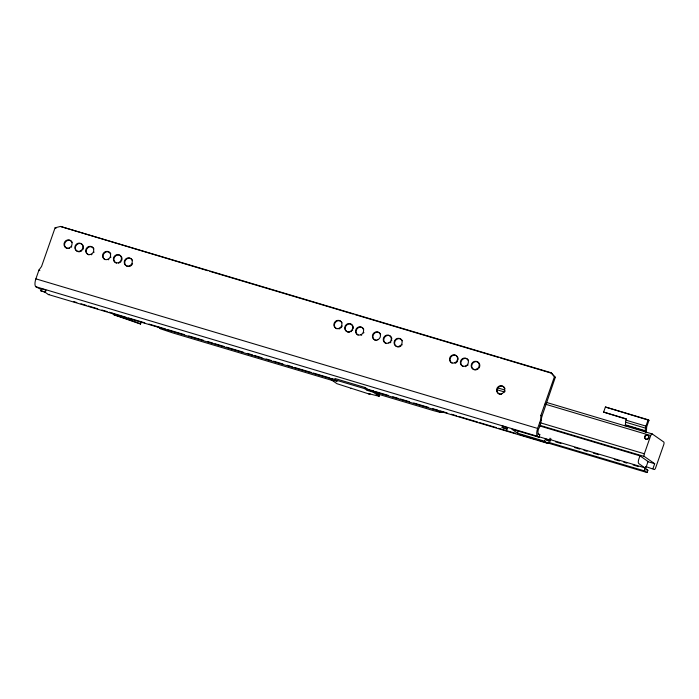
<?xml version="1.0" encoding="UTF-8"?>
<svg xmlns="http://www.w3.org/2000/svg" width="699" height="699" viewBox="0 0 699 699"><rect width="100%" height="100%" fill="white"/><g stroke="black" fill="none" stroke-linecap="round" stroke-linejoin="round"><path stroke-width="1.05" d="M550.969 372.689L555.312 377.303L543.018 413.196C540.589 418.159 541.708 424.136 538.518 429.055A4.072 1.538 -73.4 0 0 538.501 433.791L539.811 434.708L538.92 437.251L537.61 436.333A6.789 2.56 -73.4 0 1 537.645 428.443L540.729 419.618L540.895 415.346L554.438 376.691L550.969 372.689L60.437 226.441L55.081 227.813L41.547 266.485L38.969 270.032L35.885 278.849A6.789 2.56 -73.4 0 0 35.85 286.739L40.979 289.369M625.186 425.909L625.649 422.213A3.119 1.18 -73.4 0 1 626.068 420.195L626.514 418.919L603.63 412.095L605.413 407.01L648.174 419.758L648.969 420.309L646.689 426.853L646.496 429.736A3.119 1.18 -73.4 0 1 646.077 431.755L645.85 432.393L645.063 431.842L645.526 428.137A3.119 1.18 -73.4 0 1 645.946 426.119L648.174 419.758M45.269 292.077L40.446 290.644L45.4 292.278L45.933 290.172L40.979 288.538L41.503 288.958M112.452 313.248A186.231 1.153 42.9 0 1 114.435 315.083A154.89 17.807 19.3 0 1 139.066 323.576L140.49 324.03L141.364 321.872M370.138 393.86A3.801 1.433 -73.4 0 1 369.177 394.035L336.962 383.707L331.09 379.601L331.492 378.456L335.503 379.653M331.09 379.601L337.11 381.401L334.699 379.714L335.101 378.57L365.219 387.552L367.63 389.238L373.65 391.029L379.531 395.136L379.129 396.281L368.609 393.642L369.177 394.035M379.129 396.281L373.249 392.174L367.228 390.383L364.817 388.696L365.219 387.552M367.228 390.383L367.63 389.238M373.249 392.174L373.65 391.029M502.118 427.438L507.072 429.072L502.118 427.438L502.38 426.093L503.682 426.294M506.932 428.88L507.334 427.736L504.049 426.399M550.934 438.797L550.34 440.484A4.072 1.538 -73.4 0 1 547.693 443.384L544.617 441.235L517.513 433.153L518.405 430.61M544.617 441.235L545.508 438.692L548.584 440.833A1.354 0.516 -73.4 0 0 549.466 439.872L550.052 438.186M639.978 455.844L638.816 459.173A3.801 1.433 -73.4 0 0 638.79 463.594L644.862 467.841A2.848 1.075 -73.4 0 0 644.889 471.03L647.082 472.559L647.886 470.27L645.64 468.505L648.069 461.497L639.978 455.844L539.523 425.892M652.936 468.662L654.675 463.699L644.329 456.473A2.307 0.874 -73.4 0 1 644.338 453.782L650.717 435.582A2.307 0.874 -73.4 0 1 652.219 433.939L663.744 442.004A2.307 0.874 -73.4 0 1 663.735 444.686L655.618 467.841A2.307 0.874 -73.4 0 1 654.115 469.483L645.614 466.478M140.49 324.03L140.674 323.838A157.441 18.095 19.3 0 0 113.946 314.611A189.184 1.171 42.9 0 0 112.775 313.528M376.525 393.642L434.044 410.794L440.029 412.323L444.389 412.445M506.504 427.814L507.334 427.736M207.743 270.714L60.437 226.441M209.831 271.334L353.126 314.052M355.214 314.681L498.501 357.399M500.598 358.019L551.843 373.301M648.969 420.309L605.413 407.01M626.269 419.164L603.63 412.095M626.068 420.195L645.946 426.119M625.649 422.213L645.526 428.137M625.5 424.835L645.378 430.767M625.413 425.28L645.291 431.204M498.37 388.076L504.652 389.946M546.513 402.432L652.219 433.939M496.998 389.754L504.32 391.938M545.098 404.101L650.717 435.582M539.768 422.607L644.338 453.782M539.672 425.272L644.329 456.473M35.885 278.849L537.645 428.443M647.353 461.523L654.675 463.699M537.732 434.088L539.811 434.708M550.69 439.758L644.862 467.841M35.85 286.739L537.61 436.333M538.213 436.517L549.466 439.872M555.705 441.908L560.939 443.463M574.534 447.517L579.768 449.081M583.953 450.331L587.099 451.266M593.372 453.135L598.606 454.7M614.299 459.374L619.532 460.938M623.718 462.188L626.863 463.122M633.137 464.992L638.37 466.548M538.92 437.251L511.817 429.169L517.513 433.153M645.797 469.641L647.886 470.27M546.487 440.213L548.584 440.833M548.619 442.327L644.889 471.03M73.648 301.592L76.785 302.536M80.97 303.777L86.204 305.341M88.292 305.961L97.711 308.775M101.897 310.015L107.13 311.579M109.219 312.2L125.969 317.197M128.057 317.818L144.798 322.807M148.983 324.056L165.733 329.046M167.821 329.675L184.562 334.664M188.747 335.913L203.4 340.282M207.586 341.531L212.819 343.087M214.908 343.716L224.327 346.521M226.424 347.141L243.165 352.139M247.35 353.379L252.584 354.943M254.672 355.564L262.003 357.748M266.188 358.998L271.422 360.562M273.51 361.182L282.929 363.987M287.114 365.236L292.348 366.8M294.436 367.421L311.186 372.41M313.274 373.039L330.015 378.028M376.062 391.755L388.618 395.503M392.803 396.744L398.037 398.308M400.125 398.928L409.544 401.742M413.729 402.991L428.382 407.351M432.567 408.6L437.801 410.164M439.889 410.785L447.22 412.969M451.405 414.219L456.639 415.783M458.727 416.403L477.566 422.021M479.654 422.642L496.404 427.631M498.492 428.26L515.233 433.249M519.418 434.498L524.652 436.054M526.749 436.683L536.168 439.488M538.256 440.117L647.082 472.559M334.699 379.714L364.817 388.696M44.255 291.649L48.336 294.506L332.645 379.269L331.492 378.456M366.591 389.387L547.693 443.384M333.641 380.859L172.566 332.838L161.128 329.019L157.572 326.538M503.49 426.792L502.52 426.294M648.48 437.591L648.917 437.897M644.627 436.438L645.063 436.744M554.438 376.691L555.312 377.303M540.895 415.346L541.777 415.957M540.729 419.618L541.611 420.23M436.761 410.042L440.029 412.323M55.081 227.813L55.964 228.433M38.969 270.032L39.852 270.644M113.946 314.611L114.435 315.083M399.749 346.713A4.273 3.932 -55 0 1 394.821 344.45A4.273 3.932 -55 0 1 397.154 339.067A4.273 3.932 -55 0 1 402.327 340.771M402.178 344.546A4.273 3.932 -55 0 1 401.829 345.123M400.894 346.075A4.273 3.932 -55 0 1 400.344 346.442M351.466 388.294A3.801 1.433 -73.4 0 1 350.505 388.469M88.843 254.864A4.273 3.932 -55 0 1 87.279 248.276A4.273 3.932 -55 0 1 93.919 248.827M94.042 251.989A4.273 3.932 -55 0 1 93.771 252.601M91.936 254.488A4.273 3.932 -55 0 1 91.342 254.768M79.878 251.71A4.273 3.932 -55 0 1 75.509 249.062A4.273 3.932 -55 0 1 77.711 243.995A4.273 3.932 -55 0 1 82.77 245.052M83.076 245.594A4.273 3.932 -55 0 1 83.198 248.757M82.936 249.368A4.273 3.932 -55 0 1 82.578 249.936M81.652 250.897A4.273 3.932 -55 0 1 81.093 251.264M67.768 248.529A4.273 3.932 -55 0 1 65.383 242.081A4.273 3.932 -55 0 1 72.233 242.361M71.735 246.712A4.273 3.932 -55 0 1 71.307 247.219M69.655 248.302A4.273 3.932 -55 0 1 69.035 248.477M129.892 266.258A4.273 3.932 -55 0 1 124.964 263.995A4.273 3.932 -55 0 1 127.297 258.613A4.273 3.932 -55 0 1 132.469 260.316M132.592 263.479A4.273 3.932 -55 0 1 132.329 264.1M131.971 264.668A4.273 3.932 -55 0 1 131.543 265.183M131.045 265.62A4.273 3.932 -55 0 1 130.486 265.987M116.55 263.13A4.273 3.932 -55 0 1 114.776 256.804A4.273 3.932 -55 0 1 121.32 256.542M121.626 257.083A4.273 3.932 -55 0 1 121.975 258.307M121.993 258.953A4.273 3.932 -55 0 1 121.748 260.246M121.128 261.435A4.273 3.932 -55 0 1 120.202 262.387M119.048 263.025A4.273 3.932 -55 0 1 118.428 263.208M105.13 259.67A4.273 3.932 -55 0 1 104.369 253.055A4.273 3.932 -55 0 1 110.791 253.851M110.905 257.022A4.273 3.932 -55 0 1 110.643 257.634M108.799 259.521A4.273 3.932 -55 0 1 108.205 259.792M358.124 335.092A4.273 3.932 -55 0 1 357.355 328.486A4.273 3.932 -55 0 1 363.777 329.273M363.891 332.444A4.273 3.932 -55 0 1 363.629 333.056M361.794 334.943A4.273 3.932 -55 0 1 361.191 335.223M346.748 331.544A4.273 3.932 -55 0 1 346.512 325.253A4.273 3.932 -55 0 1 352.628 325.498M352.934 326.049A4.273 3.932 -55 0 1 353.222 328.565M352.785 329.823A4.273 3.932 -55 0 1 352.436 330.391M351.501 331.352A4.273 3.932 -55 0 1 350.95 331.71M349.727 332.165A4.273 3.932 -55 0 1 347.281 331.859M337.014 328.853A4.273 3.932 -55 0 1 335.45 322.265A4.273 3.932 -55 0 1 342.091 322.816M342.213 325.979A4.273 3.932 -55 0 1 341.942 326.59M341.593 327.158A4.273 3.932 -55 0 1 341.156 327.674M340.107 328.478A4.273 3.932 -55 0 1 338.884 328.932M386.407 343.576A4.273 3.932 -55 0 1 384.633 337.259A4.273 3.932 -55 0 1 391.178 336.997M391.484 337.538A4.273 3.932 -55 0 1 391.824 338.762M391.772 340.063A4.273 3.932 -55 0 1 391.606 340.701M390.986 341.89A4.273 3.932 -55 0 1 390.051 342.842M376.805 340.5A4.273 3.932 -55 0 1 372.951 337.154A4.273 3.932 -55 0 1 375.87 332.436A4.273 3.932 -55 0 1 380.64 334.305M476.22 369.876A4.273 3.932 -55 0 1 471.86 367.228A4.273 3.932 -55 0 1 474.062 362.161A4.273 3.932 -55 0 1 479.121 363.209M479.427 363.76A4.273 3.932 -55 0 1 479.549 366.923M479.278 367.534A4.273 3.932 -55 0 1 478.929 368.102M477.994 369.063A4.273 3.932 -55 0 1 477.443 369.422M463.507 366.564A4.273 3.932 -55 0 1 461.943 359.976A4.273 3.932 -55 0 1 468.583 360.527M468.085 364.869A4.273 3.932 -55 0 1 467.657 365.385M466.006 366.468A4.273 3.932 -55 0 1 465.385 366.643M457.041 356.272A4.273 3.932 -55 0 1 457.434 356.752M457.74 357.294A4.273 3.932 -55 0 1 458.037 359.819M457.592 361.068A4.273 3.932 -55 0 1 457.242 361.636M456.814 362.152A4.273 3.932 -55 0 1 455.163 363.235M452.087 363.104A4.273 3.932 -55 0 1 450.706 357.294A4.273 3.932 -55 0 1 456.578 355.861M501.594 394.306A4.273 3.932 -55 0 1 497.138 391.239A4.273 3.932 -55 0 1 500.231 386.241A4.273 3.932 -55 0 1 505.019 388.775M505.089 390.706A4.273 3.932 -55 0 1 504.652 391.964M49.367 294.323A4.072 1.538 -73.4 0 1 48.336 294.506M646.278 439.356A2.176 1.992 -55 0 1 644.976 437.067A2.176 1.992 -55 0 1 647.073 435.206A2.176 1.992 -55 0 1 649.03 436.91M648.786 438.203A2.176 1.992 -55 0 1 648.602 438.491M648.384 438.754A2.176 1.992 -55 0 1 647.545 439.304M159.503 327.333A2.42 2.385 -28.8 0 0 159.617 327.665L159.791 327.98A2.56 2.525 -28.8 0 0 160.525 328.731M91.22 254.226A4.273 3.932 -55 0 0 92.224 247.027A4.273 3.932 -55 0 0 85.715 250.216A4.273 3.932 -55 0 0 91.22 254.226M80.376 250.993A4.273 3.932 -55 0 0 81.381 243.794A4.273 3.932 -55 0 0 74.872 246.983A4.273 3.932 -55 0 0 80.376 250.993M129.769 265.716A4.273 3.932 -55 0 0 130.774 258.525A4.273 3.932 -55 0 0 124.265 261.714A4.273 3.932 -55 0 0 129.769 265.716M69.533 247.761A4.273 3.932 -55 0 0 70.547 240.561A4.273 3.932 -55 0 0 64.028 243.75A4.273 3.932 -55 0 0 69.533 247.761M118.926 262.483A4.273 3.932 -55 0 0 119.94 255.292A4.273 3.932 -55 0 0 113.421 258.481A4.273 3.932 -55 0 0 118.926 262.483M108.083 259.25A4.273 3.932 -55 0 0 109.096 252.059A4.273 3.932 -55 0 0 102.578 255.249A4.273 3.932 -55 0 0 108.083 259.25M361.068 334.681A4.273 3.932 -55 0 0 362.082 327.482A4.273 3.932 -55 0 0 355.573 330.671A4.273 3.932 -55 0 0 361.068 334.681M350.225 331.448A4.273 3.932 -55 0 0 351.239 324.249A4.273 3.932 -55 0 0 344.729 327.438A4.273 3.932 -55 0 0 350.225 331.448M339.382 328.215A4.273 3.932 -55 0 0 340.396 321.016A4.273 3.932 -55 0 0 333.886 324.205A4.273 3.932 -55 0 0 339.382 328.215M399.618 346.171A4.273 3.932 -55 0 0 400.632 338.971A4.273 3.932 -55 0 0 394.122 342.161A4.273 3.932 -55 0 0 399.618 346.171M388.775 342.938A4.273 3.932 -55 0 0 389.789 335.738A4.273 3.932 -55 0 0 383.279 338.928A4.273 3.932 -55 0 0 388.775 342.938M377.932 339.705A4.273 3.932 -55 0 0 378.945 332.506A4.273 3.932 -55 0 0 372.436 335.695A4.273 3.932 -55 0 0 377.932 339.705M476.718 369.159A4.273 3.932 -55 0 0 477.732 361.96A4.273 3.932 -55 0 0 471.222 365.149A4.273 3.932 -55 0 0 476.718 369.159M465.884 365.927A4.273 3.932 -55 0 0 466.888 358.727A4.273 3.932 -55 0 0 460.379 361.916A4.273 3.932 -55 0 0 465.884 365.927M502.092 393.589A4.273 3.932 -55 0 0 503.105 386.39A4.273 3.932 -55 0 0 496.596 389.579A4.273 3.932 -55 0 0 502.092 393.589M455.04 362.694A4.273 3.932 -55 0 0 456.045 355.494A4.273 3.932 -55 0 0 449.536 358.683A4.273 3.932 -55 0 0 455.04 362.694M647.318 438.911A2.176 1.992 -55 0 0 647.824 435.259A2.176 1.992 -55 0 0 644.522 436.875A2.176 1.992 -55 0 0 647.318 438.911"/></g></svg>
